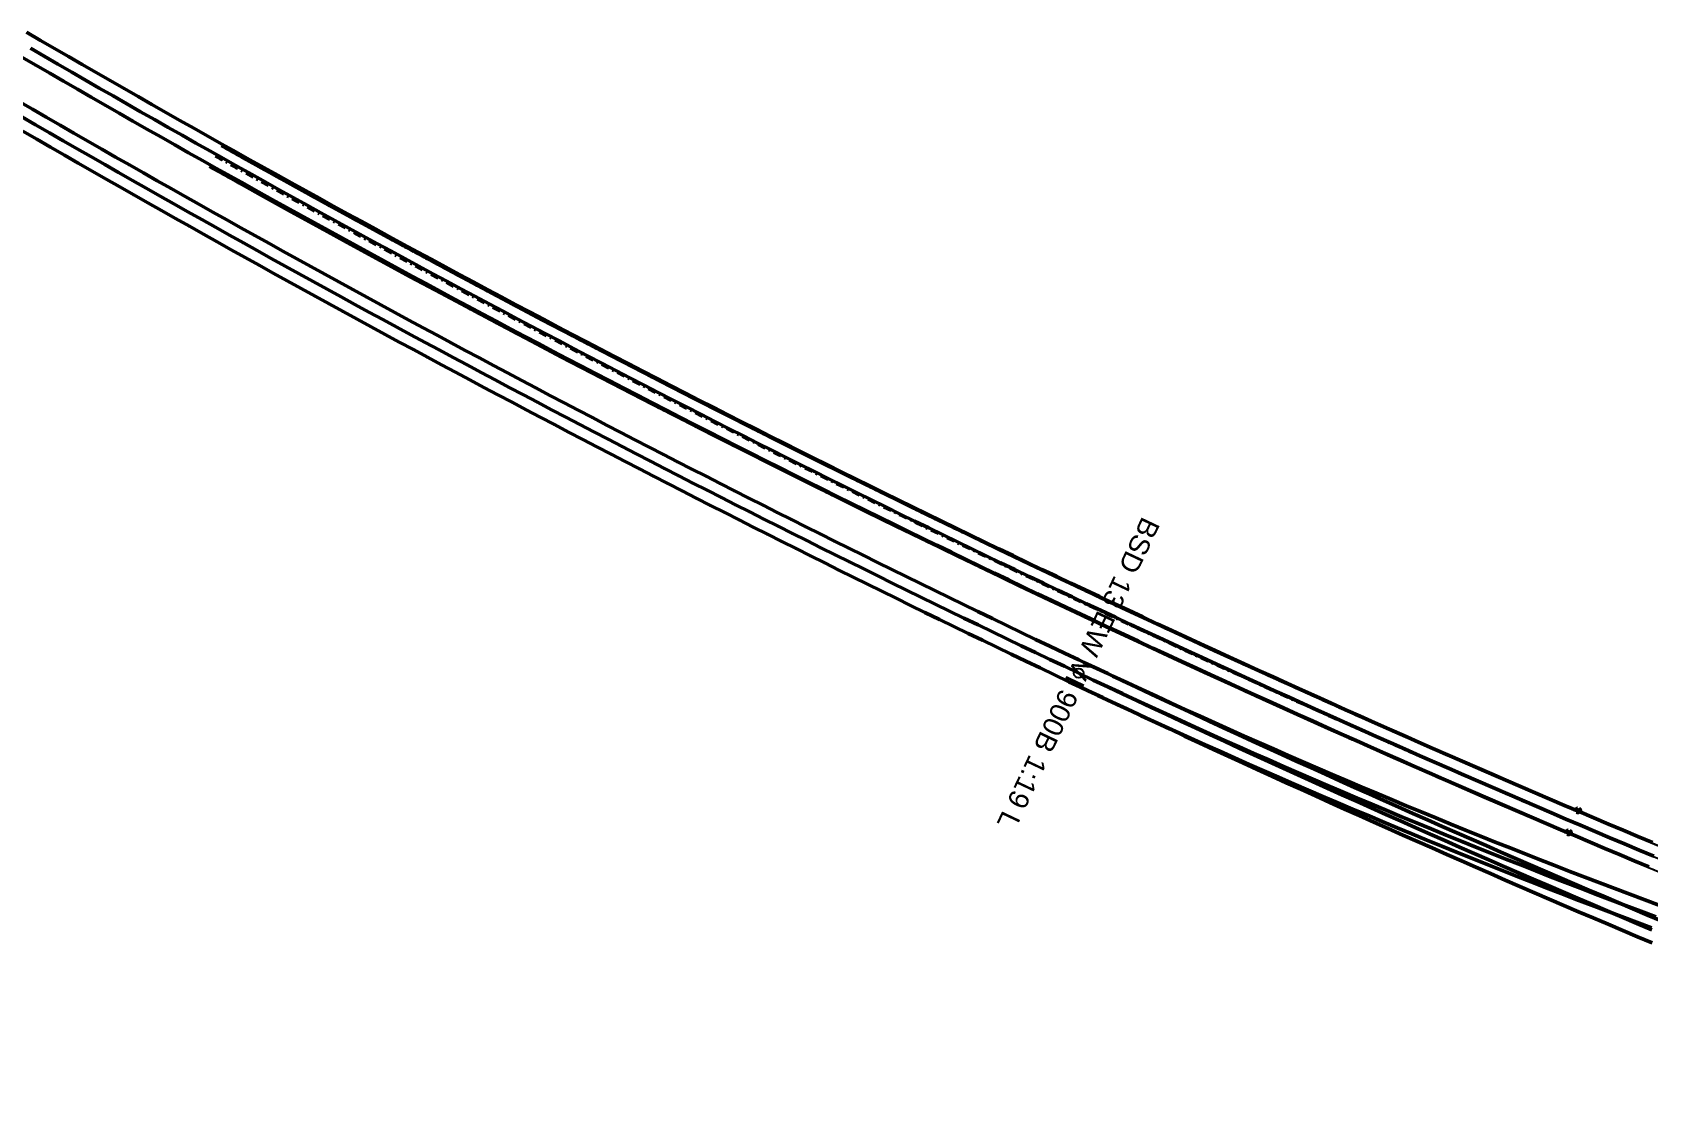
# Model space of a CAD drawing. Header units: millimetres. Extents: x 2688706 to 2690835, y 1254387 to 1255241.
# Drawn here: x 2689087.8 to 2689189, y 1254947.2 to 1255013.4 of the extents above; entities that cross this region are included whole.
import ezdxf
from ezdxf.enums import TextEntityAlignment as Align

# ---------------------------------------------------------------- set-up
doc = ezdxf.new("R2010")
doc.units = ezdxf.units.MM
doc.linetypes.add('STRICHLINIE2', pattern=[0.375, 0.25, -0.125])
doc.linetypes.add('STRICHPUNKT', pattern=[1, 0.5, -0.25, 0, -0.25])
for name, color, linetype in [('A-GL-0014-_____', 1, 'STRICHPUNKT'), ('BS-TR-B-Gleisstrang-LinieGeometrie', 7, 'Continuous'), ('BS-TR-B-Weiche-Kurzbezeichnung', 7, 'Continuous'), ('BS-TR-B-Weiche-PunktGeometrie', 7, 'Continuous'), ('BS-TR-N-Gleisstrang-LinieGeometrie', 7, 'Continuous'), ('H-GL-0014-_____', 7, 'Continuous'), ('K-GL-0014-_____', 1, 'Continuous'), ('L-GL-0014-_____', 2, 'Continuous'), ('L-ST-0014-_____', 7, 'Continuous'), ('T-ST', 7, 'Continuous')]:
    doc.layers.add(name, color=color, linetype=linetype)
doc.styles.add('R7', font='simplex.shx', dxfattribs={"width": 0.7})
doc.styles.add('Style-Arial', font='arial.ttf')

# ---------------------------------------------------------------- blocks, each defined once
blk = doc.blocks.new('st_Isol6_a')
at = {"color": 0, "linetype": 'ByBlock', "lineweight": -2}
for radius in [0.2, 0.1, 0.08]:
    blk.add_circle((0, 0, 1), radius, dxfattribs=at)
at = {"layer": 'T-ST', "color": 0, "linetype": 'ByBlock', "lineweight": -2, "style": 'R7', "width": 0.7, "flags": 8}
blk.add_attdef('WVP-STNR', text='', height=0.25, dxfattribs=at).set_placement((0.55, 0), align=Align.MIDDLE)
blk = doc.blocks.new('Weiche-14')
at = {"layer": 'A-GL-0014-_____', "flags": 128}
blk.add_lwpolyline([(226.8845670760209, 22.08774662189512, 0.0004287539484845768), (228.41278, 21.87095, 0.03943044475241132), (364.68931, 13.51426)], format="xyb", dxfattribs=at)
at = {"layer": 'H-GL-0014-_____', "flags": 128}
for points in [[(226.9905461939135, 22.83022113826564, 0.0004287540789182674), (228.5174856030603, 22.61360519367179, 0.03943044475241121), (364.6761292908927, 14.26414417032731)], [(226.7785879581278, 21.3452721055246, 0.0004287538182681213), (228.308074396939, 21.1282948063282, 0.03943044475241123), (364.7024907091066, 12.76437582967276)]]:
    blk.add_lwpolyline(points, format="xyb", dxfattribs=at)
at = {"layer": 'K-GL-0014-_____', "flags": 128}
for points in [[(226.9910407631308, 22.83368601934217, 0.0004287540795273344), (228.5179742292079, 22.61707091790902, 0.03943044475241123), (364.6760677809169, 14.26764362978884)], [(226.778093388911, 21.34180722444808, 0.0004287538176609342), (228.3075857707913, 21.12482908209108, 0.03943044475241122), (364.7025522190824, 12.76087637021112)]]:
    blk.add_lwpolyline(points, format="xyb", dxfattribs=at)
at = {"layer": 'L-GL-0014-_____', "color": 7, "linetype": 'STRICHLINIE2', "lineweight": -3, "flags": 128}
for points in [[(226.9905461939135, 22.83022113826564, 0.0004287540789182674), (228.5174856030603, 22.61360519367179, 0.02787776043705014), (324.6959605155747, 14.48418885657332, 0.001813412347454713), (330.9774573067181, 14.32739562623959, 0.001813412347454713)], [(226.7785879581278, 21.3452721055246, 0.0004287538182681213), (228.308074396939, 21.1282948063282, 0.02787763562857071), (324.6526594833514, 12.98481391906103, 0.001810008497886415), (330.9332212163063, 12.82799811083493, 0.001810008497886415)]]:
    blk.add_lwpolyline(points, format="xyb", dxfattribs=at)
at = {"layer": 'L-ST-0014-_____', "color": 1, "linetype": 'STRICHLINIE2', "lineweight": -3}
for p, rotation in [((321.310137198197, 14.5876172015622), 178.1382774592036), ((321.2616482885427, 13.08840111318358), 178.1382934648897)]:
    blk.add_blockref('st_Isol6_a', p, dxfattribs=dict(at, rotation=rotation))

msp = doc.modelspace()

# ---------------------------------------------------------------- linework, layer by layer
at = {"layer": 'BS-TR-B-Gleisstrang-LinieGeometrie', "lineweight": 50}
for points in [[(2689087.66263276, 1255012.34802001, 452.827633762265), (2689088.52344952, 1255011.84803669, 452.834701869759), (2689089.38481878, 1255011.34900582, 452.8417699772519), (2689090.24673949, 1255010.85092801, 452.848838084745), (2689091.1092106, 1255010.35380387, 452.855906192238), (2689091.97223104, 1255009.857634, 452.862974299732), (2689092.83579976, 1255009.36241902, 452.870042407225), (2689093.69991571, 1255008.86815953, 452.877110514718), (2689094.56457782, 1255008.37485614, 452.884178622212), (2689095.42978505, 1255007.88250945, 452.891246729705), (2689096.29553633, 1255007.39112005, 452.898314837198), (2689097.16183061, 1255006.90068856, 452.905382944691), (2689098.02866681, 1255006.41121557, 452.912451052185), (2689098.89604389, 1255005.92270168, 452.919519159678), (2689099.76396078, 1255005.43514749, 452.926587267171), (2689100.63241642, 1255004.9485536, 452.933655374665), (2689100.63242, 1255004.94856, 452.93365), (2689101.50324185, 1255004.46193729, 452.940732868752), (2689102.37462302, 1255003.97631686, 452.947815737505), (2689103.24656237, 1255003.49169935, 452.954898606257), (2689104.11905874, 1255003.00808542, 452.961981475009), (2689104.99211097, 1255002.52547569, 452.969064343762), (2689105.86571791, 1255002.0438708, 452.976147212514), (2689106.73987841, 1255001.5632714, 452.983230081267), (2689107.6145913, 1255001.08367812, 452.990312950019), (2689108.48985542, 1255000.60509159, 452.997395818771), (2689109.36566963, 1255000.12751246, 453.0044786875241), (2689110.24203275, 1254999.65094134, 453.011561556276), (2689111.11894364, 1254999.17537888, 453.018644425028), (2689111.99640112, 1254998.70082569, 453.025727293781), (2689112.87440403, 1254998.22728242, 453.0328101625331), (2689113.75295122, 1254997.75474968, 453.039893031285), (2689114.63204152, 1254997.28322811, 453.046975900038), (2689115.51167377, 1254996.81271832, 453.0540587687901), (2689116.3918468, 1254996.34322094, 453.061141637543), (2689117.27255945, 1254995.87473659, 453.068224506295), (2689118.15381055, 1254995.40726589, 453.075307375047), (2689119.03559893, 1254994.94080946, 453.0823902438), (2689119.91792343, 1254994.47536791, 453.089473112552), (2689120.80078288, 1254994.01094188, 453.096555981304), (2689121.68417611, 1254993.54753195, 453.103638850057), (2689122.56810195, 1254993.08513877, 453.110721718809), (2689123.45255924, 1254992.62376292, 453.117804587562), (2689124.33754679, 1254992.16340503, 453.124887456314), (2689125.22306344, 1254991.7040657, 453.131970325066), (2689126.10910801, 1254991.24574555, 453.138602632788), (2689126.99567934, 1254990.78844517, 453.144488325869), (2689127.88277625, 1254990.33216518, 453.1503740189499), (2689128.77039756, 1254989.87690618, 453.15625971203), (2689129.6585421, 1254989.42266877, 453.162145405111), (2689130.5472087, 1254988.96945355, 453.168031098191), (2689131.43639617, 1254988.51726112, 453.1739167912719), (2689132.32610335, 1254988.06609209, 453.179802484352), (2689133.21632904, 1254987.61594704, 453.185688177433), (2689134.10707208, 1254987.16682658, 453.191573870513), (2689134.99833129, 1254986.71873129, 453.197459563594), (2689135.89010548, 1254986.27166178, 453.203345256675), (2689136.78239347, 1254985.82561863, 453.209230949755), (2689137.67519409, 1254985.38060244, 453.215116642836), (2689138.56850615, 1254984.93661379, 453.221002335916), (2689139.46232846, 1254984.49365327, 453.2268880289969), (2689140.35665985, 1254984.05172147, 453.232773722077), (2689141.25149914, 1254983.61081897, 453.238659415158), (2689142.14684512, 1254983.17094636, 453.244545108238), (2689143.04269663, 1254982.73210422, 453.2504308013189), (2689143.93905248, 1254982.29429313, 453.2563164944), (2689144.83591147, 1254981.85751367, 453.26220218748), (2689145.73327243, 1254981.42176641, 453.268087880561), (2689146.63113416, 1254980.98705194, 453.273973573641), (2689147.52949547, 1254980.55337083, 453.279859266722), (2689148.42835518, 1254980.12072365, 453.285744959802), (2689149.32771209, 1254979.68911098, 453.291630652883), (2689150.22756502, 1254979.25853339, 453.297516345964), (2689151.12791277, 1254978.82899145, 453.303765247316), (2689152.02875415, 1254978.40048572, 453.310778486153), (2689152.93008797, 1254977.97301678, 453.31779172499), (2689153.83191304, 1254977.54658519, 453.324804963826), (2689154.73422816, 1254977.12119151, 453.331818202663), (2689155.63703213, 1254976.69683631, 453.3388314415), (2689156.54032377, 1254976.27352015, 453.345844680336), (2689157.44410188, 1254975.85124359, 453.3528579191729), (2689158.34836525, 1254975.43000719, 453.359871158009), (2689159.2531127, 1254975.00981151, 453.366884396846), (2689160.15834302, 1254974.5906571, 453.373897635683), (2689161.06405501, 1254974.17254452, 453.380910874519), (2689161.97024749, 1254973.75547432, 453.387924113356), (2689162.87691924, 1254973.33944705, 453.394937352192), (2689163.78406907, 1254972.92446327, 453.401950591029), (2689164.69169578, 1254972.51052352, 453.408963829866), (2689165.59979816, 1254972.09762835, 453.415977068702), (2689166.50837501, 1254971.68577832, 453.422990307539), (2689167.41742514, 1254971.27497395, 453.430003546376), (2689168.32694733, 1254970.8652158, 453.437016785212), (2689169.23694038, 1254970.45650442, 453.444030024049), (2689170.14740309, 1254970.04884033, 453.451043262885), (2689171.05833425, 1254969.64222408, 453.458056501722), (2689171.96973266, 1254969.23665622, 453.465069740559), (2689172.88159711, 1254968.83213727, 453.472082979395), (2689173.79392639, 1254968.42866777, 453.479096218232), (2689174.7067193, 1254968.02624825, 453.486109457068), (2689175.61997462, 1254967.62487926, 453.493122695905), (2689176.53369115, 1254967.22456131, 453.500135934742), (2689177.44786767, 1254966.82529495, 453.5071491735781), (2689178.36250299, 1254966.42708069, 453.514162412415), (2689179.27759588, 1254966.02991907, 453.521175651252), (2689180.19314514, 1254965.63381061, 453.528188890088), (2689181.10914955, 1254965.23875583, 453.535202128925), (2689182.0256079, 1254964.84475527, 453.542215367761), (2689182.94251897, 1254964.45180943, 453.549228606598), (2689183.85988156, 1254964.05991884, 453.556241845435), (2689184.77769445, 1254963.66908403, 453.563255084271), (2689185.69595643, 1254963.2793055, 453.570268323108), (2689186.61466627, 1254962.89058377, 453.577281561945), (2689187.53382276, 1254962.50291936, 453.584294800781), (2689188.45342469, 1254962.11631278, 453.591308039618), (2689189.37347083, 1254961.73076454, 453.598321278454)], [(2689087.12634034, 1255008.05540265, 453.15075021445), (2689087.98956603, 1255007.55470681, 453.157105102949), (2689088.85334637, 1255007.05496843, 453.163459991449), (2689089.71768029, 1255006.55618812, 453.1698148799491), (2689090.58256674, 1255006.05836649, 453.176169768448), (2689091.44800463, 1255005.56150416, 453.182524656948), (2689092.31399292, 1255005.06560174, 453.188879545447), (2689093.18053054, 1255004.57065984, 453.195234433947), (2689094.04761641, 1255004.07667906, 453.201589322447), (2689094.91524949, 1255003.58366002, 453.207944210946), (2689095.78342869, 1255003.09160332, 453.214299099446), (2689096.65215295, 1255002.60050956, 453.220653987945), (2689097.52142121, 1255002.11037935, 453.227008876445), (2689098.39123239, 1255001.62121329, 453.233363764945), (2689099.26158543, 1255001.13301198, 453.239718653444), (2689100.13247926, 1255000.64577603, 453.246073541944), (2689101.00391279, 1255000.15950602, 453.252428430444), (2689101.87588497, 1254999.67420257, 453.258783318943), (2689102.74839473, 1254999.18986626, 453.265138207443), (2689103.62144098, 1254998.7064977, 453.271493095942), (2689104.49502265, 1254998.22409747, 453.277847984442), (2689105.36913868, 1254997.74266616, 453.284202872942), (2689106.24378798, 1254997.26220438, 453.2905577614409), (2689107.11896949, 1254996.78271271, 453.296912649941), (2689107.99468212, 1254996.30419175, 453.30326753844), (2689108.8709248, 1254995.82664207, 453.30962242694), (2689109.74769644, 1254995.35006427, 453.3159773154401), (2689110.62499599, 1254994.87445893, 453.322332203939), (2689111.50282234, 1254994.39982663, 453.3286870924389), (2689112.38117444, 1254993.92616797, 453.3350419809381), (2689113.26005119, 1254993.45348352, 453.341396869438), (2689114.13945151, 1254992.98177387, 453.347751757938), (2689115.01937432, 1254992.51103959, 453.354106646437), (2689115.89981855, 1254992.04128126, 453.360461534937), (2689116.78078311, 1254991.57249946, 453.366818251821), (2689117.66226692, 1254991.10469477, 453.373205352594), (2689118.54426888, 1254990.63786776, 453.379644870036), (2689119.42678793, 1254990.17201901, 453.386136804202), (2689120.30982297, 1254989.70714908, 453.392681155146), (2689121.19337292, 1254989.24325856, 453.399277922919), (2689122.07743668, 1254988.780348, 453.405927107578), (2689122.96201319, 1254988.31841799, 453.412628709177), (2689123.84710133, 1254987.85746908, 453.419382727773), (2689124.73270004, 1254987.39750185, 453.42618916342), (2689125.61880822, 1254986.93851686, 453.433048016176), (2689126.50542478, 1254986.48051467, 453.439959286097), (2689127.39254863, 1254986.02349584, 453.446922973242), (2689128.28017867, 1254985.56746095, 453.4539390776629), (2689129.16831383, 1254985.11241055, 453.461007599425), (2689130.05695301, 1254984.65834519, 453.468128538583), (2689130.9460951, 1254984.20526545, 453.475301895196), (2689131.83573903, 1254983.75317186, 453.482527669324), (2689132.7258837, 1254983.302065, 453.489805861027), (2689133.616528, 1254982.85194541, 453.497136470364), (2689134.50767086, 1254982.40281365, 453.504519497396), (2689135.39931117, 1254981.95467027, 453.511957503917), (2689136.29144783, 1254981.50751583, 453.519410349817), (2689137.18407975, 1254981.06135086, 453.526863195718), (2689138.07720584, 1254980.61617592, 453.534316041618), (2689138.97082498, 1254980.17199156, 453.541768887518), (2689139.8649361, 1254979.72879832, 453.549221733418), (2689140.75953807, 1254979.28659675, 453.556674579318), (2689141.65462982, 1254978.8453874, 453.5641274252189), (2689142.55021023, 1254978.40517079, 453.571580271119), (2689143.4462782, 1254977.96594749, 453.579033117019), (2689144.34283264, 1254977.52771801, 453.586485962919), (2689145.23987243, 1254977.09048291, 453.593938808819), (2689146.13739648, 1254976.65424273, 453.60139165472), (2689147.03540369, 1254976.21899799, 453.60884450062), (2689147.93389295, 1254975.78474923, 453.61629734652), (2689148.83286315, 1254975.35149699, 453.6237501924201), (2689149.73231319, 1254974.9192418, 453.631203038321), (2689150.63224197, 1254974.4879842, 453.638655884221), (2689151.53264837, 1254974.0577247, 453.646108730121), (2689152.4335313, 1254973.62846384, 453.653561576021), (2689153.33488963, 1254973.20020215, 453.661014421921)], [(2689153.33477, 1254973.19995, 453.66101), (2689154.24446307, 1254972.76952702, 453.668480818868), (2689155.15511646, 1254972.34113956, 453.675861523094), (2689156.06672562, 1254971.91478975, 453.683152112859), (2689156.979286, 1254971.49047974, 453.690352588335), (2689157.89279302, 1254971.06821164, 453.697462949698), (2689158.80724212, 1254970.64798758, 453.704483197116), (2689159.72262872, 1254970.22980963, 453.71141333076), (2689160.63894825, 1254969.81367991, 453.718253350796), (2689161.55619611, 1254969.39960049, 453.725003257389), (2689162.47436774, 1254968.98757344, 453.731663050701), (2689163.39345853, 1254968.57760083, 453.738232730892), (2689164.31346388, 1254968.1696847, 453.74471229812), (2689165.2343792, 1254967.76382709, 453.7511017525401), (2689166.15619988, 1254967.36003003, 453.757401094309), (2689167.0789213, 1254966.95829555, 453.763610323574), (2689168.00253886, 1254966.55862565, 453.769729440488), (2689168.92704793, 1254966.16102233, 453.775758445196), (2689169.85244389, 1254965.76548758, 453.781697337844), (2689170.77872211, 1254965.37202338, 453.787546118575), (2689171.70587796, 1254964.9806317, 453.793304787528), (2689172.6339068, 1254964.59131449, 453.798973344845), (2689173.56280399, 1254964.2040737, 453.804551790659), (2689174.49256489, 1254963.81891127, 453.810040125104), (2689175.42318484, 1254963.43582912, 453.815438348314), (2689176.35465919, 1254963.05482917, 453.820746460418), (2689177.28698327, 1254962.67591333, 453.825964461545), (2689178.22015244, 1254962.29908349, 453.831092351818), (2689179.15416202, 1254961.92434153, 453.836130131362), (2689180.08900733, 1254961.55168933, 453.841077800298), (2689181.02468371, 1254961.18112876, 453.845935358745), (2689181.96118647, 1254960.81266166, 453.850702806819), (2689182.89851093, 1254960.44628989, 453.855380144635), (2689183.8366524, 1254960.08201526, 453.859967372306), (2689184.77560619, 1254959.71983961, 453.864464489942), (2689185.7153676, 1254959.35976475, 453.868871497651), (2689186.65593194, 1254959.00179247, 453.87318839554), (2689187.59729449, 1254958.64592457, 453.877415183712), (2689188.53945055, 1254958.29216282, 453.881551862268), (2689189.48239542, 1254957.94050901, 453.8855984313089)], [(2689153.33488963, 1254973.20020215, 453.661014421921), (2689154.24641807, 1254972.76835323, 453.668547373673), (2689155.15842991, 1254972.33752614, 453.676080325424), (2689156.07092402, 1254971.90772144, 453.683613277175), (2689156.98389925, 1254971.47893967, 453.691146228926), (2689157.89735446, 1254971.05118135, 453.698679180677), (2689158.81128848, 1254970.62444704, 453.706212132428), (2689159.72570019, 1254970.19873726, 453.713745084179), (2689160.64058842, 1254969.77405255, 453.721278035931), (2689161.55595203, 1254969.35039344, 453.728810987682), (2689162.47178988, 1254968.92776047, 453.736343939433), (2689163.3881008, 1254968.50615417, 453.743876891184), (2689164.30488365, 1254968.08557506, 453.751409842935), (2689165.22213728, 1254967.66602367, 453.758942794686), (2689166.13986053, 1254967.24750054, 453.766475746437), (2689167.05805226, 1254966.83000619, 453.774008698189), (2689167.9767113, 1254966.41354113, 453.78154164994), (2689168.89583651, 1254965.9981059, 453.789074601691), (2689169.81542673, 1254965.58370102, 453.796607553442), (2689170.73548081, 1254965.170327, 453.804140505193), (2689171.65599759, 1254964.75798437, 453.811673456944), (2689172.57697591, 1254964.34667364, 453.819206408695), (2689173.49841462, 1254963.93639534, 453.826739360447), (2689174.42031255, 1254963.52714997, 453.834272312198), (2689175.34266856, 1254963.11893804, 453.841805263949), (2689176.26548149, 1254962.71176008, 453.8493382157), (2689177.18875016, 1254962.3056166, 453.856871167451), (2689178.11247344, 1254961.9005081, 453.864404119202), (2689179.03665014, 1254961.49643509, 453.871937070954), (2689179.96127913, 1254961.09339808, 453.879470022705), (2689180.88635922, 1254960.69139758, 453.887002974456), (2689181.81188926, 1254960.29043409, 453.894535926207), (2689182.73786809, 1254959.89050812, 453.902068877958), (2689183.66429455, 1254959.49162016, 453.909601829709), (2689184.59116747, 1254959.09377072, 453.9171347814599), (2689185.51848568, 1254958.6969603, 453.9246677332119), (2689186.44624803, 1254958.3011894, 453.932200684963), (2689187.37445335, 1254957.90645851, 453.939733636714), (2689188.30310046, 1254957.51276813, 453.947266588465), (2689189.23218821, 1254957.12011875, 453.954799540216)]]:
    msp.add_polyline3d(points, dxfattribs=at)
at = {"layer": 'BS-TR-B-Weiche-PunktGeometrie', "lineweight": 25}
msp.add_circle((2689153.33477, 1254973.19995, 453.661014421921), 0.3, dxfattribs=at)
at = {"layer": 'BS-TR-N-Gleisstrang-LinieGeometrie', "color": 1, "lineweight": 50, "true_color": 0xff0000}
for points in [[(2689087.42610037, 1255013.35096714, 452.765498436997), (2689088.29624022, 1255012.84464905, 452.772644517141), (2689089.16694614, 1255012.33930503, 452.779790597285), (2689090.03821704, 1255011.83493573, 452.786936677429), (2689090.91005182, 1255011.33154176, 452.794061345561), (2689091.7824494, 1255010.82912377, 452.801111689033), (2689092.65540867, 1255010.32768237, 452.808085246502), (2689093.52892856, 1255009.82721821, 452.8149823506849), (2689094.40300796, 1255009.3277319, 452.821901102277), (2689095.27764578, 1255008.82922407, 452.828831544442), (2689096.15284093, 1255008.33169534, 452.835773677199), (2689097.0285923, 1255007.83514635, 452.842727500539), (2689097.90489881, 1255007.3395777, 452.84969301447), (2689098.78175935, 1255006.84499003, 452.856670218993), (2689099.65917282, 1255006.35138394, 452.863659114118), (2689100.53713813, 1255005.85876007, 452.870659699835), (2689100.53713813, 1255005.85876007, 452.870659699835), (2689101.40792962, 1255005.37146066, 452.877610204236), (2689102.27928186, 1255004.88516464, 452.884572194348), (2689103.15119369, 1255004.39987266, 452.89154567017), (2689104.02366395, 1255003.91558537, 452.8985306317221), (2689104.89669148, 1255003.4323034, 452.905527078984), (2689105.77027513, 1255002.95002741, 452.912535011976), (2689106.64441374, 1255002.46875802, 452.919554430688), (2689107.51910615, 1255001.98849587, 452.926585335129), (2689108.3943512, 1255001.50924161, 452.933627725309), (2689109.27014772, 1255001.03099587, 452.940681601219), (2689110.14649456, 1255000.55375929, 452.947746962859), (2689111.02339054, 1255000.07753249, 452.954823810247), (2689111.90083452, 1254999.60231611, 452.961912143375), (2689112.77882532, 1254999.12811079, 452.969011962251), (2689113.65736178, 1254998.65491714, 452.976123266876), (2689114.53644272, 1254998.1827358, 452.98324605725), (2689115.416067, 1254997.71156739, 452.990380333373), (2689116.29623344, 1254997.24141254, 452.997526095264), (2689117.17694086, 1254996.77227188, 453.004683342904), (2689118.05818811, 1254996.30414602, 453.011852076312), (2689118.93997402, 1254995.83703558, 453.019028695711), (2689119.8222974, 1254995.3709412, 453.026205564242), (2689120.7051571, 1254994.90586347, 453.033382432773), (2689121.58855194, 1254994.44180303, 453.040559301304), (2689122.47248075, 1254993.97876049, 453.047736169834), (2689123.35694235, 1254993.51673646, 453.054913038365), (2689124.24193558, 1254993.05573155, 453.062089906896), (2689125.12745926, 1254992.59574638, 453.06906990767), (2689126.0135122, 1254992.13678156, 453.0756228682409), (2689126.90009325, 1254991.67883769, 453.081748447278), (2689127.78720122, 1254991.22191539, 453.087641416777), (2689128.67483493, 1254990.76601526, 453.093533947852), (2689129.5629932, 1254990.3111379, 453.099426478926), (2689130.45167487, 1254989.85728392, 453.105319010001), (2689131.34087874, 1254989.40445392, 453.111211541076), (2689132.23060364, 1254988.9526485, 453.1171040721511), (2689133.12084839, 1254988.50186827, 453.122996603226), (2689134.01161181, 1254988.05211381, 453.128889134301), (2689134.90289271, 1254987.60338573, 453.134781665376), (2689135.79468991, 1254987.15568462, 453.140674196451), (2689136.68700224, 1254986.70901108, 453.146566727526), (2689137.57982849, 1254986.26336569, 453.1524592586), (2689138.4731675, 1254985.81874905, 453.158351789675), (2689139.36701807, 1254985.37516176, 453.16424432075), (2689140.26137902, 1254984.93260439, 453.170136851825), (2689141.15624917, 1254984.49107754, 453.1760293829), (2689142.05162732, 1254984.05058178, 453.181921913975), (2689142.94751228, 1254983.61111772, 453.18781444505), (2689143.84390287, 1254983.17268592, 453.193706976125), (2689144.7407979, 1254982.73528697, 453.199599507199), (2689145.63819618, 1254982.29892145, 453.205492038274), (2689146.53609652, 1254981.86358995, 453.211384569349), (2689147.43449772, 1254981.42929303, 453.217277100424), (2689148.3333986, 1254980.99603127, 453.223169631499), (2689149.23279796, 1254980.56380526, 453.229062162574), (2689150.1326946, 1254980.13261555, 453.234980751535), (2689151.03308734, 1254979.70246273, 453.241201109907), (2689151.93397498, 1254979.27334737, 453.24779724197), (2689152.83535633, 1254978.84527002, 453.254743661778), (2689153.73723018, 1254978.41823128, 453.261765053351), (2689154.63959534, 1254977.99223169, 453.268786444924), (2689155.54245062, 1254977.56727182, 453.2758078364969), (2689156.44579481, 1254977.14335225, 453.28282922807), (2689157.34962672, 1254976.72047352, 453.289850619643), (2689158.25394514, 1254976.29863621, 453.296872011216), (2689159.15874889, 1254975.87784086, 453.303893402789), (2689160.06403675, 1254975.45808805, 453.310914794362), (2689160.96980753, 1254975.03937833, 453.317936185935), (2689161.87606002, 1254974.62171224, 453.324957577508), (2689162.78279302, 1254974.20509036, 453.3319789690821), (2689163.69000533, 1254973.78951322, 453.339000360655), (2689164.59769575, 1254973.37498138, 453.346021752228), (2689165.50586307, 1254972.9614954, 453.353043143801), (2689166.41450608, 1254972.54905581, 453.360064535374), (2689167.32362358, 1254972.13766318, 453.367085926947), (2689168.23321437, 1254971.72731803, 453.37410731852), (2689169.14327723, 1254971.31802092, 453.381128710093), (2689170.05381096, 1254970.90977239, 453.388150101666), (2689170.96481435, 1254970.50257299, 453.395171493239), (2689171.87628619, 1254970.09642325, 453.402192884812), (2689172.78822528, 1254969.6913237, 453.4092142763849), (2689173.7006304, 1254969.2872749, 453.416235667958), (2689174.61350034, 1254968.88427737, 453.423257059531), (2689175.52683389, 1254968.48233165, 453.430278451104), (2689176.44062984, 1254968.08143828, 453.437299842677), (2689177.35488697, 1254967.68159778, 453.44432123425), (2689178.26960408, 1254967.28281068, 453.451342625823), (2689179.18477995, 1254966.88507752, 453.458364017396), (2689180.10041336, 1254966.48839882, 453.465385408969), (2689181.0165031, 1254966.09277511, 453.472406800542), (2689181.93304796, 1254965.69820692, 453.479428192115), (2689182.85004672, 1254965.30469476, 453.486449583688), (2689183.76749815, 1254964.91223916, 453.493470975261), (2689184.68540105, 1254964.52084064, 453.500492366834), (2689185.603754201, 1254964.13049972, 453.507513758407), (2689186.52255637, 1254963.74121692, 453.514535149981), (2689187.44180636, 1254963.35299275, 453.521556541554), (2689188.36150293, 1254962.96582773, 453.528577933127), (2689189.28164487, 1254962.57972237, 453.5355993247)], [(2689087.13368037, 1255011.79058741, 452.883256123213), (2689088.00059698, 1255011.28684173, 452.890374299871), (2689088.86807391, 1255010.78406156, 452.897492476528), (2689089.73611009, 1255010.28224752, 452.904682573126), (2689090.60470443, 1255009.78140024, 452.912033648067), (2689091.47385585, 1255009.28152034, 452.91939009165), (2689092.3435633, 1255008.78260844, 452.926735839653), (2689093.21382567, 1255008.28466514, 452.934070892067), (2689094.0846419, 1255007.78769109, 452.941395248901), (2689094.95601091, 1255007.29168687, 452.9487089101451), (2689095.82793161, 1255006.79665312, 452.95601187582), (2689096.70040293, 1255006.30259045, 452.963304145915), (2689097.57342378, 1255005.80949947, 452.970585720441), (2689098.44699308, 1255005.31738079, 452.977856599398), (2689099.32110975, 1255004.82623501, 452.985116782776), (2689100.1957727, 1255004.33606276, 452.992366270605), (2689100.1957727, 1255004.33606276, 452.992366270605), (2689101.06769774, 1255003.8487213, 452.999577852476), (2689101.94018316, 1255003.3623838, 453.006778819105), (2689102.8132278, 1255002.87705091, 453.013969170492), (2689103.68683052, 1255002.39272327, 453.021148906635), (2689104.56099014, 1255001.90940152, 453.028318027547), (2689105.43570552, 1255001.42708631, 453.035476533227), (2689106.3109755, 1255000.94577826, 453.042624423675), (2689107.18679891, 1255000.46547802, 453.0497616988901), (2689108.06317459, 1254999.98618623, 453.056888358874), (2689108.94010139, 1254999.50790351, 453.064004403636), (2689109.81757814, 1254999.03063051, 453.071109833177), (2689110.69560368, 1254998.55436786, 453.078204647496), (2689111.57417685, 1254998.07911618, 453.085288846593), (2689112.45329648, 1254997.60487611, 453.09236243049), (2689113.3329614, 1254997.13164828, 453.099425399154), (2689114.21317046, 1254996.65943331, 453.106477752618), (2689115.09392248, 1254996.18823182, 453.113519490871), (2689115.9752163, 1254995.71804445, 453.1205506139231), (2689116.85705076, 1254995.24887181, 453.127571121774), (2689117.73942467, 1254994.78071453, 453.134581014414), (2689118.62233688, 1254994.31357322, 453.141580420117), (2689119.50578621, 1254993.84744851, 453.148576040086), (2689120.38977149, 1254993.38234101, 453.155571660056), (2689121.27429156, 1254992.91825135, 453.162567280025), (2689122.15934523, 1254992.45518013, 453.169562899995), (2689123.04493135, 1254991.99312796, 453.176558519964), (2689123.93104872, 1254991.53209547, 453.183554139933), (2689124.81769619, 1254991.07208326, 453.190520673348), (2689125.70487257, 1254990.61309193, 453.197315621924), (2689126.59257669, 1254990.15512211, 453.203741007294), (2689127.48080737, 1254989.69817439, 453.209797170172), (2689128.36956344, 1254989.24224939, 453.215684020453), (2689129.25884372, 1254988.78734769, 453.221570870733), (2689130.14864704, 1254988.33346992, 453.227457721014), (2689131.0389722, 1254987.88061667, 453.233344571294), (2689131.92981803, 1254987.42878853, 453.239231421575), (2689132.82118336, 1254986.97798611, 453.245118271856), (2689133.71306699, 1254986.52821001, 453.251005122136), (2689134.60546776, 1254986.07946082, 453.256891972417), (2689135.49838447, 1254985.63173913, 453.262778822697), (2689136.39181595, 1254985.18504554, 453.268665672978), (2689137.28576101, 1254984.73938064, 453.274552523258), (2689138.18021846, 1254984.29474503, 453.280439373539), (2689139.07518712, 1254983.85113928, 453.2863262238189), (2689139.97066581, 1254983.40856399, 453.2922130741001), (2689140.86665333, 1254982.96701975, 453.29809992438), (2689141.76314851, 1254982.52650714, 453.303986774661), (2689142.66015015, 1254982.08702673, 453.309873624942), (2689143.55765706, 1254981.64857913, 453.315760475222), (2689144.45566807, 1254981.2111649, 453.321647325503), (2689145.35418196, 1254980.77478462, 453.327534175783), (2689146.25319756, 1254980.33943888, 453.333421026064), (2689147.15271368, 1254979.90512825, 453.339307876344), (2689148.05272912, 1254979.47185331, 453.345194726625), (2689148.95324268, 1254979.03961463, 453.351081576905), (2689149.85425319, 1254978.60841277, 453.357088049355), (2689150.75575943, 1254978.17824833, 453.36346330527), (2689151.65776023, 1254977.74912186, 453.370215096933), (2689152.56025438, 1254977.32103393, 453.377223805908), (2689153.46324069, 1254976.89398511, 453.384240265515), (2689154.36671796, 1254976.46797596, 453.391256725121), (2689155.27068499, 1254976.04300706, 453.398273184727), (2689156.17514059, 1254975.61907896, 453.405289644333), (2689157.08008356, 1254975.19619222, 453.412306103939), (2689157.98551269, 1254974.77434741, 453.419322563545), (2689158.8914268, 1254974.35354509, 453.426339023152), (2689159.79782467, 1254973.9337858, 453.433355482758), (2689160.70470512, 1254973.51507012, 453.440371942364), (2689161.61206693, 1254973.09739858, 453.44738840197), (2689162.5199089, 1254972.68077176, 453.454404861576), (2689163.42822984, 1254972.26519019, 453.461421321183), (2689164.33702853, 1254971.85065443, 453.468437780789), (2689165.24630378, 1254971.43716502, 453.475454240395), (2689166.15605438, 1254971.02472253, 453.482470700001), (2689167.06627912, 1254970.61332748, 453.489487159607), (2689167.9769768, 1254970.20298043, 453.496503619213), (2689168.88814622, 1254969.79368193, 453.50352007882), (2689169.79978615, 1254969.3854325, 453.510536538426), (2689170.7118954, 1254968.9782327, 453.517552998032), (2689171.62447276, 1254968.57208307, 453.524569457638), (2689172.53751702, 1254968.16698413, 453.5315859172441), (2689173.45102697, 1254967.76293644, 453.538602376851), (2689174.3650014, 1254967.35994051, 453.545618836457), (2689175.27943909, 1254966.9579969, 453.552635296063), (2689176.19433884, 1254966.55710613, 453.559651755669), (2689177.10969944, 1254966.15726873, 453.5666682152749), (2689178.02551966, 1254965.75848522, 453.573684674881), (2689178.9417983, 1254965.36075615, 453.580701134488), (2689179.85853415, 1254964.96408204, 453.587717594094), (2689180.77572598, 1254964.56846341, 453.5947340537001), (2689181.69337259, 1254964.17390078, 453.6017505133059), (2689182.61147276, 1254963.78039468, 453.608766972912), (2689183.53002527, 1254963.38794564, 453.615783432519), (2689184.4490289, 1254962.99655416, 453.622799892125), (2689185.36848244, 1254962.60622078, 453.6298163517311), (2689186.28838467, 1254962.216946, 453.636832811337), (2689187.20873437, 1254961.82873034, 453.643849270943), (2689188.12953032, 1254961.44157432, 453.650865730549), (2689189.0507713, 1254961.05547844, 453.657882190156)], [(2689086.92292768, 1255009.03845054, 453.089446294739), (2689087.78877806, 1255008.53537063, 453.095755263379), (2689088.65518814, 1255008.03325526, 453.102053563447), (2689089.52215685, 1255007.53210505, 453.108341194945), (2689090.38968311, 1255007.03192061, 453.114618157871), (2689091.25776584, 1255006.53270258, 453.120884503935), (2689092.12640397, 1255006.03445157, 453.127146514373), (2689092.99559643, 1255005.5371682, 453.133408524812), (2689093.86534212, 1255005.04085308, 453.13967053525), (2689094.73563999, 1255004.54550683, 453.145932545688), (2689095.60648894, 1255004.05113007, 453.152194556127), (2689096.47788789, 1255003.55772341, 453.158456566565), (2689097.34983577, 1255003.06528745, 453.164718577003), (2689098.22233149, 1255002.57382282, 453.170980587442), (2689099.09537398, 1255002.08333011, 453.17724259788), (2689099.96896214, 1255001.59380995, 453.183504608319), (2689100.8430949, 1255001.10526293, 453.189766618757), (2689101.71777118, 1255000.61768966, 453.196028629195), (2689102.59298988, 1255000.13109074, 453.202290639634), (2689103.46874992, 1254999.64546679, 453.208552650072), (2689104.34505021, 1254999.1608184, 453.2148146605099), (2689105.22188968, 1254998.67714617, 453.221076670949), (2689106.09926723, 1254998.1944507, 453.227338681387), (2689106.97718177, 1254997.71273259, 453.233600691825), (2689107.85563221, 1254997.23199244, 453.239862702264), (2689108.73461747, 1254996.75223085, 453.246124712702), (2689109.61413646, 1254996.2734484, 453.25238672314), (2689110.49418808, 1254995.7956457, 453.258648733579), (2689111.37477124, 1254995.31882334, 453.264910744017), (2689112.25588486, 1254994.8429819, 453.27117359103), (2689113.13752783, 1254994.36812198, 453.277465909724), (2689114.01969906, 1254993.89424416, 453.283801773629), (2689114.90239747, 1254993.42134904, 453.290181182779), (2689115.78562196, 1254992.9494372, 453.296604137211), (2689116.66937142, 1254992.47850923, 453.303070636961), (2689117.55364477, 1254992.0085657, 453.309580682066), (2689118.43844091, 1254991.53960721, 453.316134272565), (2689119.32375874, 1254991.07163433, 453.322731408492), (2689120.20959716, 1254990.60464765, 453.329372089884), (2689121.09595508, 1254990.13864773, 453.336056316781), (2689121.98283139, 1254989.67363517, 453.342784089223), (2689122.870225, 1254989.20961054, 453.349555407242), (2689123.7581348, 1254988.74657441, 453.356370270878), (2689124.6465597, 1254988.28452736, 453.363228680175), (2689125.53549859, 1254987.82346996, 453.370130635167), (2689126.42495037, 1254987.36340279, 453.377076135896), (2689127.31491394, 1254986.9043264, 453.384065182397), (2689128.20538818, 1254986.44624138, 453.391097774715), (2689129.09637201, 1254985.98914829, 453.398173912887), (2689129.98786431, 1254985.53304769, 453.405293596951), (2689130.87986398, 1254985.07794016, 453.412456826952), (2689131.77236991, 1254984.62382626, 453.41966360293), (2689132.665381, 1254984.17070654, 453.42691392492), (2689133.55889613, 1254983.71858158, 453.434207792973), (2689134.45291421, 1254983.26745193, 453.441545207122), (2689135.34743411, 1254982.81731816, 453.448926167409), (2689136.24245474, 1254982.36818081, 453.456350673881), (2689137.13797497, 1254981.92004046, 453.463818562437), (2689138.03399371, 1254981.47289764, 453.471304607332), (2689138.93050984, 1254981.02675293, 453.4787906522261), (2689139.82752224, 1254980.58160687, 453.48627669712), (2689140.72502982, 1254980.13746001, 453.493762742014), (2689141.62303144, 1254979.6943129, 453.501248786909), (2689142.521526, 1254979.2521661, 453.508734831803), (2689143.42051239, 1254978.81102015, 453.516220876697), (2689144.31998949, 1254978.37087559, 453.523706921591), (2689145.21995618, 1254977.93173299, 453.531192966486), (2689146.12041135, 1254977.49359287, 453.53867901138), (2689147.02135388, 1254977.05645579, 453.546165056274), (2689147.92278266, 1254976.62032228, 453.553651101169), (2689148.82469656, 1254976.18519289, 453.561137146063), (2689149.72709447, 1254975.75106815, 453.5686231909571), (2689150.62997527, 1254975.31794861, 453.576109235851), (2689151.53333784, 1254974.8858348, 453.583595280746), (2689152.43718105, 1254974.45472725, 453.59108132564), (2689153.3415038, 1254974.02462651, 453.598567370534), (2689154.24630495, 1254973.5955331, 453.606053415429), (2689155.15158338, 1254973.16744756, 453.613539460323), (2689156.05733798, 1254972.74037042, 453.621025505217), (2689156.96356761, 1254972.3143022, 453.628511550111), (2689157.87027116, 1254971.88924344, 453.635997595006), (2689158.7774475, 1254971.46519466, 453.6434836399), (2689159.6850955, 1254971.0421564, 453.650969684794), (2689160.59321405, 1254970.62012916, 453.658455729689), (2689161.501802, 1254970.19911349, 453.665941774583), (2689162.41085825, 1254969.77910989, 453.673427819477), (2689163.32038165, 1254969.36011889, 453.680913864371), (2689164.23037108, 1254968.94214101, 453.688399909266), (2689165.14082542, 1254968.52517677, 453.6958859541599), (2689166.05174353, 1254968.10922669, 453.703371999054), (2689166.96312428, 1254967.69429128, 453.710858043948), (2689167.87496655, 1254967.28037105, 453.718344088843), (2689168.7872692, 1254966.86746652, 453.725830133737), (2689169.7000311, 1254966.4555782, 453.733316178631), (2689170.61325112, 1254966.0447066, 453.740802223526), (2689171.52692813, 1254965.63485224, 453.74828826842), (2689172.44106099, 1254965.22601561, 453.755774313314), (2689173.35564857, 1254964.81819723, 453.763260358208), (2689174.27068974, 1254964.41139761, 453.770746403103), (2689175.18618336, 1254964.00561724, 453.778232447997), (2689176.10212829, 1254963.60085662, 453.785718492891), (2689177.0185234, 1254963.19711628, 453.793204537786), (2689177.93536756, 1254962.79439669, 453.80069058268), (2689178.85265963, 1254962.39269837, 453.808176627574), (2689179.77039846, 1254961.9920218, 453.815662672468), (2689180.68858292, 1254961.5923675, 453.823148717363), (2689181.60721188, 1254961.19373594, 453.830634762257), (2689182.52628419, 1254960.79612764, 453.838120807151), (2689183.44579871, 1254960.39954307, 453.845606852045), (2689184.36575431, 1254960.00398273, 453.85309289694), (2689185.28614983, 1254959.60944712, 453.860578941834), (2689186.20698415, 1254959.21593672, 453.868064986728), (2689187.12825612, 1254958.82345202, 453.875551031623), (2689188.04996459, 1254958.43199351, 453.883037076517), (2689188.97210842, 1254958.04156167, 453.890523121411), (2689189.89468648, 1254957.65215698, 453.898009166305)], [(2689087.19263241, 1255007.15237746, 453.211061565807), (2689088.05877435, 1255006.65065197, 453.217570595873), (2689088.92547328, 1255006.14988924, 453.224100371159), (2689089.79272813, 1255005.65008992, 453.23065089168), (2689090.66053783, 1255005.15125461, 453.237222157437), (2689091.528901299, 1255004.65338392, 453.243813966442), (2689092.39781748, 1255004.15647849, 453.2504074583439), (2689093.26728529, 1255003.66053891, 453.256990290713), (2689094.13730366, 1255003.16556579, 453.263562463569), (2689095.00787151, 1255002.67155976, 453.270123976893), (2689095.87898777, 1255002.17852143, 453.276674830693), (2689096.75065136, 1255001.68645139, 453.283215024981), (2689097.62286121, 1255001.19535026, 453.289744559756), (2689098.49561623, 1255000.70521864, 453.296263435009), (2689099.36891536, 1255000.21605714, 453.30277165076), (2689100.24275752, 1254999.72786637, 453.309269206988), (2689101.11714161, 1254999.24064692, 453.315756103724), (2689101.99206657, 1254998.75439939, 453.322232340948), (2689102.86753132, 1254998.2691244, 453.3286979186701), (2689103.74353477, 1254997.78482254, 453.33515283689), (2689104.62007584, 1254997.30149439, 453.341597506343), (2689105.49715345, 1254996.81914058, 453.34803939443), (2689106.37476651, 1254996.33776167, 453.354481282516), (2689107.25291395, 1254995.85735828, 453.3609231706021), (2689108.13159468, 1254995.377931, 453.367365058689), (2689109.01080761, 1254994.89948041, 453.373806946775), (2689109.89055165, 1254994.42200712, 453.380248834861), (2689110.77082573, 1254993.94551169, 453.386690722948), (2689111.65162875, 1254993.46999474, 453.393132611034), (2689112.53295963, 1254992.99545684, 453.39957449912), (2689113.41481728, 1254992.52189858, 453.406016387207), (2689114.29720061, 1254992.04932054, 453.412458275293), (2689115.18010853, 1254991.5777233, 453.418900163379), (2689116.06353994, 1254991.10710746, 453.425342051466), (2689116.94749377, 1254990.63747359, 453.431783939552), (2689117.83196891, 1254990.16882227, 453.438225827638), (2689118.71696428, 1254989.70115408, 453.444667715725), (2689119.60247878, 1254989.2344696, 453.4511096038111), (2689120.48851132, 1254988.7687694, 453.457551491897), (2689121.37506081, 1254988.30405405, 453.463993384756), (2689122.26212615, 1254987.84032414, 453.4704741075141), (2689123.14970624, 1254987.37758024, 453.477030796471), (2689124.03779999, 1254986.91582291, 453.483663451743), (2689124.9264063, 1254986.45505273, 453.490372073443), (2689125.81552408, 1254985.99527026, 453.497156661686), (2689126.70515222, 1254985.53647607, 453.504017216593), (2689127.59528963, 1254985.07867074, 453.510953738278), (2689128.48593521, 1254984.62185481, 453.517966226864), (2689129.37708787, 1254984.16602887, 453.525054682472), (2689130.26874649, 1254983.71119347, 453.532219105221), (2689131.16090998, 1254983.25734917, 453.53945949524), (2689132.05357724, 1254982.80449654, 453.54677585265), (2689132.94674716, 1254982.35263613, 453.55416817758), (2689133.84041864, 1254981.9017685, 453.561636470156), (2689134.73459058, 1254981.45189421, 453.569147370847), (2689135.62926188, 1254981.00301381, 453.576648260701), (2689136.52443142, 1254980.55512786, 453.584138490824), (2689137.42009811, 1254980.1082369, 453.591618061216), (2689138.31626084, 1254979.6623415, 453.599094654731), (2689139.21291849, 1254979.21744221, 453.606561061423), (2689140.11006998, 1254978.77353956, 453.614027468114), (2689141.00771417, 1254978.33063412, 453.621493874806), (2689141.90584998, 1254977.88872642, 453.628960281497), (2689142.80447629, 1254977.44781702, 453.636426688189), (2689143.70359198, 1254977.00790645, 453.64389309488), (2689144.60319595, 1254976.56899526, 453.651359501572), (2689145.5032871, 1254976.131084, 453.658825908263), (2689146.4038643, 1254975.6941732, 453.666292314955), (2689147.30492644, 1254975.2582634, 453.673758721646), (2689148.20647242, 1254974.82335514, 453.681225128338), (2689149.10850111, 1254974.38944896, 453.688691535029), (2689150.01101141, 1254973.95654539, 453.696157941721), (2689150.9140022, 1254973.52464498, 453.703624348412), (2689151.81747237, 1254973.09374824, 453.711090755104), (2689152.7214208, 1254972.66385572, 453.718557161795), (2689153.62584637, 1254972.23496794, 453.726023568487), (2689154.53074796, 1254971.80708544, 453.733489975178), (2689155.43612447, 1254971.38020873, 453.74095638187), (2689156.34197477, 1254970.95433836, 453.748422788561), (2689157.24829774, 1254970.52947485, 453.755889195253), (2689158.15509227, 1254970.10561871, 453.7633556019439), (2689159.06235723, 1254969.68277048, 453.770822008636), (2689159.97009151, 1254969.26093067, 453.778288415327), (2689160.87829398, 1254968.84009981, 453.785754822019), (2689161.78696352, 1254968.42027841, 453.79322122871), (2689162.69609901, 1254968.001467, 453.800687635402), (2689163.60569933, 1254967.58366609, 453.808154042093), (2689164.51576335, 1254967.1668762, 453.815620448785), (2689165.42628996, 1254966.75109784, 453.823086855476), (2689166.33727802, 1254966.33633152, 453.830553262168), (2689167.24872641, 1254965.92257777, 453.838019668859), (2689168.160634, 1254965.50983708, 453.845486075551), (2689169.07299968, 1254965.09810997, 453.852952482242), (2689169.98582231, 1254964.68739694, 453.860418888934), (2689170.89910076, 1254964.27769851, 453.867885295625), (2689171.81283392, 1254963.86901518, 453.8753517023169), (2689172.72702064, 1254963.46134746, 453.882818109008), (2689173.6416598, 1254963.05469584, 453.8902845157), (2689174.55675028, 1254962.64906083, 453.897750922391), (2689175.47229094, 1254962.24444293, 453.905217329083), (2689176.38828065, 1254961.84084265, 453.912683735774), (2689177.30471828, 1254961.43826047, 453.920150142466), (2689178.22160269, 1254961.0366969, 453.9276165491571), (2689179.13893277, 1254960.63615242, 453.935082955848), (2689180.05670737, 1254960.23662755, 453.94254936254), (2689180.97492536, 1254959.83812276, 453.950015769231), (2689181.8935856, 1254959.44063856, 453.957482175923), (2689182.81268697, 1254959.04417543, 453.964948582614), (2689183.73222833, 1254958.64873386, 453.972414989306), (2689184.65220853, 1254958.25431434, 453.979881395997), (2689185.57262646, 1254957.86091736, 453.987347802689), (2689186.49348096, 1254957.4685434, 453.99481420938), (2689187.41477091, 1254957.07719295, 454.002280616072), (2689188.33649516, 1254956.68686649, 454.009747022763), (2689189.25865257, 1254956.2975645, 454.017213429455)], [(2689153.65526731, 1254973.87536208, 453.6012023081871), (2689154.56346031, 1254973.44564957, 453.608661654002), (2689155.47261204, 1254973.01796922, 453.616031476872), (2689156.38271796, 1254972.59232315, 453.6233117769719), (2689157.29377352, 1254972.16871349, 453.630502554476), (2689158.20577415, 1254971.74714237, 453.637603809555), (2689159.1187153, 1254971.3276119, 453.644615542378), (2689160.0325924, 1254970.91012416, 453.651537753113), (2689160.94740088, 1254970.49468126, 453.658370441924), (2689161.86313617, 1254970.08128526, 453.665113608973), (2689162.77979368, 1254969.66993823, 453.671767254421), (2689163.69736883, 1254969.26064224, 453.678331378429), (2689164.61585703, 1254968.85339933, 453.684805981149), (2689165.53525369, 1254968.44821153, 453.691191062738), (2689166.4555542, 1254968.04508088, 453.697486623348), (2689167.37675397, 1254967.64400938, 453.703692663128), (2689168.29884839, 1254967.24499905, 453.709809182226), (2689169.22183285, 1254966.84805188, 453.715836180787), (2689170.14570273, 1254966.45316986, 453.721773658956), (2689171.0704534, 1254966.06035495, 453.727621616874), (2689171.99608026, 1254965.66960914, 453.73338005468), (2689172.92257865, 1254965.28093436, 453.739048972511), (2689173.84994396, 1254964.89433256, 453.744628370503), (2689174.77817154, 1254964.50980568, 453.750118248787), (2689175.70725676, 1254964.12735564, 453.755518607496), (2689176.63719495, 1254963.74698436, 453.760829446756), (2689177.56798148, 1254963.36869373, 453.766050766695), (2689178.49961169, 1254962.99248564, 453.771182567439), (2689179.43208091, 1254962.61836199, 453.776224849106), (2689180.36538449, 1254962.24632464, 453.78117761182), (2689181.29951776, 1254961.87637544, 453.786040855697), (2689182.23447604, 1254961.50851626, 453.790814580854), (2689183.17025466, 1254961.14274893, 453.795498787404), (2689184.10684893, 1254960.77907528, 453.800093475458), (2689185.04425418, 1254960.41749713, 453.804598645126), (2689185.98246572, 1254960.05801628, 453.809014296515), (2689186.92147885, 1254959.70063455, 453.81334042973), (2689187.86128888, 1254959.3453537, 453.817577044876), (2689188.8018911, 1254958.99217553, 453.821724142051), (2689189.74328081, 1254958.64110179, 453.825781721356)], [(2689153.01427269, 1254972.52453792, 453.720817691813), (2689153.92548798, 1254972.09339542, 453.728276540614), (2689154.83766519, 1254971.66429182, 453.735645896635), (2689155.75079976, 1254971.23722928, 453.742925760046), (2689156.66488713, 1254970.81220993, 453.750116131022), (2689157.57992272, 1254970.3892359, 453.757217009731), (2689158.49590195, 1254969.9683093, 453.764228396343), (2689159.41282025, 1254969.54943224, 453.7711502910209), (2689160.33067303, 1254969.13260682, 453.77798269393), (2689161.2494557, 1254968.71783511, 453.784725605232), (2689162.16916366, 1254968.3051192, 453.791379025086), (2689163.08979231, 1254967.89446114, 453.797942953648), (2689164.01133706, 1254967.485863, 453.804417391076), (2689164.93379328, 1254967.0793268, 453.810802337521), (2689165.85715637, 1254966.6748546, 453.817097793134), (2689166.78142171, 1254966.27244841, 453.823303758065), (2689167.70658467, 1254965.87211024, 453.8294202324599), (2689168.63264063, 1254965.47384209, 453.835447216463), (2689169.55958496, 1254965.07764596, 453.841384710217), (2689170.48741302, 1254964.68352383, 453.847232713864), (2689171.41612017, 1254964.29147768, 453.85299122754), (2689172.34570177, 1254963.90150945, 453.858660251381), (2689173.27615316, 1254963.5136211, 453.864239785523), (2689174.20746969, 1254963.12781458, 453.869729830097), (2689175.13964671, 1254962.7440918, 453.875130385232), (2689176.07267955, 1254962.3624547, 453.880441451056), (2689177.00656354, 1254961.98290517, 453.885663027695), (2689177.94129402, 1254961.60544513, 453.890795115273), (2689178.87686631, 1254961.23007644, 453.895837713909), (2689179.81327574, 1254960.856801, 453.900790823726), (2689180.7505176, 1254960.48562067, 453.905654444838), (2689181.68858723, 1254960.1165373, 453.9104285773599), (2689182.62747993, 1254959.74955275, 453.915113221408), (2689183.567191, 1254959.38466884, 453.919708377089), (2689184.50771574, 1254959.02188741, 453.924214044513), (2689185.44904945, 1254958.66121026, 453.928630223787), (2689186.39118742, 1254958.3026392, 453.932956915015), (2689187.33412494, 1254957.94617603, 453.9371941183), (2689188.27785729, 1254957.59182252, 453.941341833741), (2689189.22237976, 1254957.23958045, 453.945400061436)]]:
    msp.add_polyline3d(points, dxfattribs=at)

# ---------------------------------------------------------------- block references
at = {"extrusion": (0.01856783197081398, 0.078322802670633, 0.9967551224838128), "rotation": 172.1538819283246}
msp.add_blockref('Weiche-14', (-2326851.235015703, -1835463.384711666, 148676.4978498291), dxfattribs=at)

# ---------------------------------------------------------------- texts
at = {"layer": 'BS-TR-B-Weiche-Kurzbezeichnung', "lineweight": 50, "style": 'Style-Arial'}
msp.add_text('BSD 13 EW VI 900B 1:19 L', height=1.25, rotation=244.618006088495, dxfattribs=at).set_placement((2689157.32882617, 1254983.07630138, 453.661014421921))

doc.saveas('drawing.dxf')
